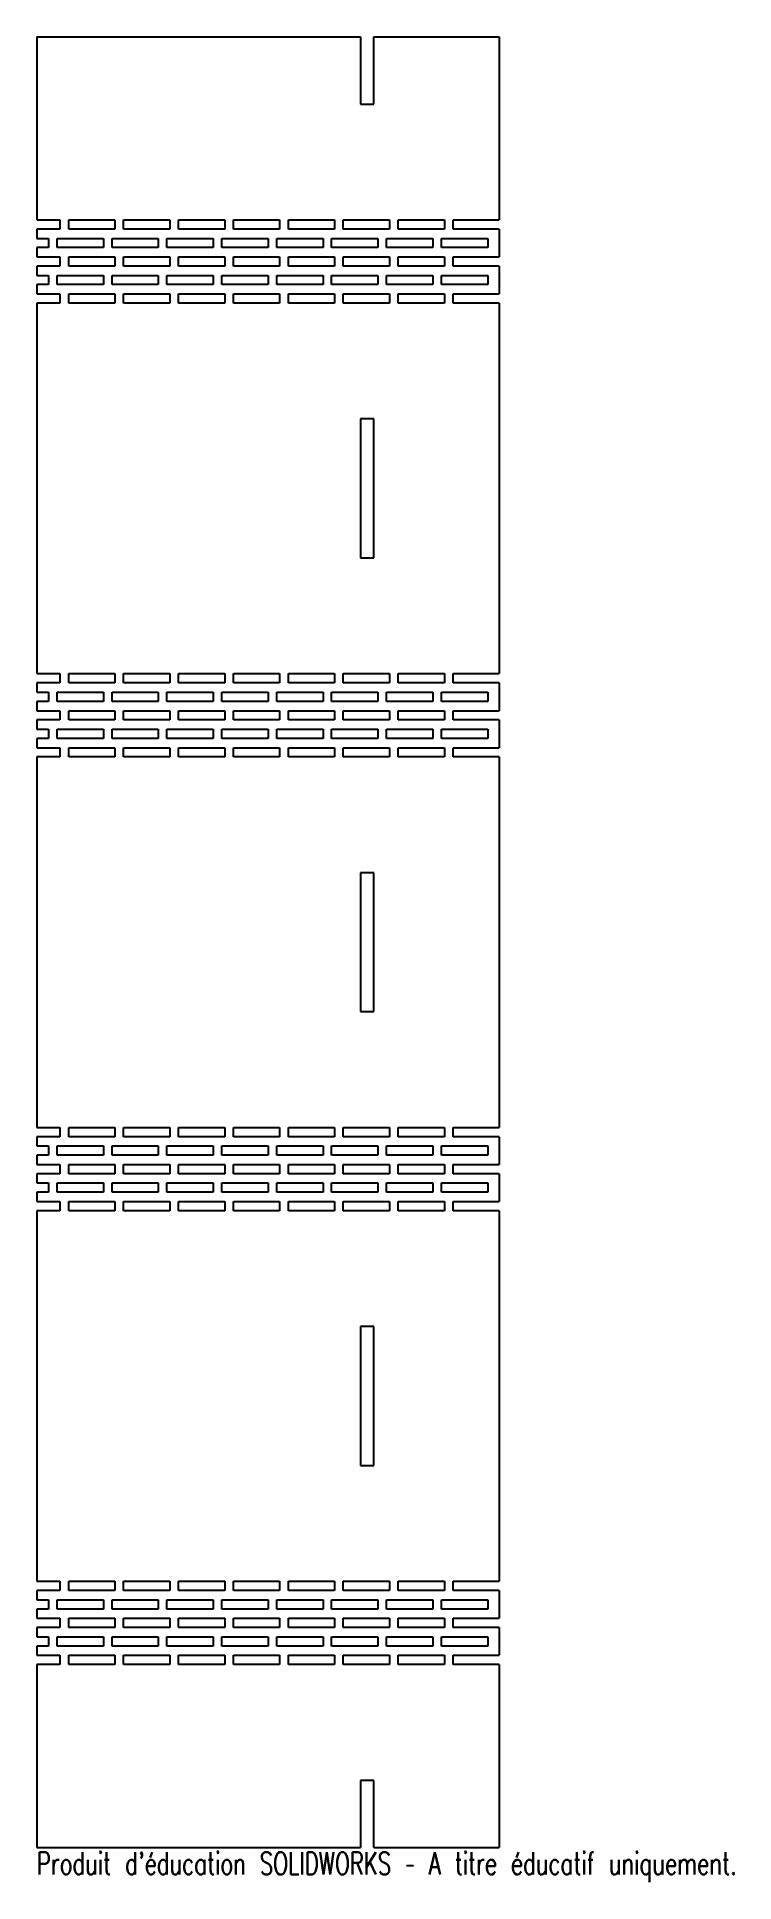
# Model space of a CAD drawing. Header units: millimetres. Extents: x -100 to 51, y -251 to 148.
import ezdxf

# ---------------------------------------------------------------- set-up
doc = ezdxf.new("R2010")
doc.units = ezdxf.units.MM
doc.styles.add('SLDTEXTSTYLE0', font='TXT', dxfattribs={"width": 0.7, "bigfont": 'bigfont'})

msp = doc.modelspace()

# ---------------------------------------------------------------- linework, layer by layer
at = {"color": 7, "linetype": 'Continuous', "lineweight": 25}
for p, q in [((-100, 147.56), (-100, 108.03)), ((-100, 147.56), (-30, 147.56)), ((-30, 147.56), (-30, 133.06)), ((-27.1, 133.06), (-27.1, 147.56)), ((-27.1, 147.56), (0, 147.56)), ((0, 147.56), (0, 108.03)), ((-30, 133.06), (-27.1, 133.06)), ((-100, 108.03), (-95, 108.03)), ((-95, 108.03), (-95, 106.03)), ((-93.12, 108.03), (-83.12, 108.03)), ((-93.12, 106.03), (-93.12, 108.03)), ((-83.12, 108.03), (-83.12, 106.03)), ((-81.25, 108.03), (-71.25, 108.03)), ((-81.25, 106.03), (-81.25, 108.03)), ((-71.25, 108.03), (-71.25, 106.03)), ((-69.38, 108.03), (-59.38, 108.03)), ((-69.38, 106.03), (-69.38, 108.03)), ((-59.38, 108.03), (-59.38, 106.03)), ((-57.5, 108.03), (-47.5, 108.03)), ((-57.5, 106.03), (-57.5, 108.03)), ((-47.5, 108.03), (-47.5, 106.03)), ((-45.62, 108.03), (-35.62, 108.03)), ((-45.62, 106.03), (-45.62, 108.03)), ((-35.62, 108.03), (-35.62, 106.03)), ((-33.75, 108.03), (-23.75, 108.03)), ((-33.75, 106.03), (-33.75, 108.03)), ((-23.75, 108.03), (-23.75, 106.03)), ((-21.88, 108.03), (-11.88, 108.03)), ((-21.88, 106.03), (-21.88, 108.03)), ((-11.88, 108.03), (-11.88, 106.03)), ((-10, 108.03), (0, 108.03)), ((-10, 106.03), (-10, 108.03)), ((-100, 106.03), (-100, 104.03)), ((-95, 106.03), (-100, 106.03)), ((-100, 104.03), (-97.5, 104.03)), ((-97.5, 104.03), (-97.5, 102.03)), ((-95.62, 102.03), (-95.62, 104.03)), ((-95.62, 104.03), (-85.62, 104.03)), ((-83.12, 106.03), (-93.12, 106.03)), ((-85.62, 104.03), (-85.62, 102.03)), ((-83.75, 102.03), (-83.75, 104.03)), ((-83.75, 104.03), (-73.75, 104.03)), ((-71.25, 106.03), (-81.25, 106.03)), ((-73.75, 104.03), (-73.75, 102.03)), ((-71.88, 102.03), (-71.88, 104.03)), ((-71.88, 104.03), (-61.88, 104.03)), ((-59.38, 106.03), (-69.38, 106.03)), ((-61.88, 104.03), (-61.88, 102.03)), ((-60, 102.03), (-60, 104.03)), ((-60, 104.03), (-50, 104.03)), ((-47.5, 106.03), (-57.5, 106.03)), ((-50, 104.03), (-50, 102.03)), ((-48.12, 102.03), (-48.12, 104.03)), ((-48.12, 104.03), (-38.12, 104.03)), ((-35.62, 106.03), (-45.62, 106.03)), ((-38.12, 104.03), (-38.12, 102.03)), ((-36.25, 102.03), (-36.25, 104.03)), ((-36.25, 104.03), (-26.25, 104.03)), ((-23.75, 106.03), (-33.75, 106.03)), ((-26.25, 104.03), (-26.25, 102.03)), ((-24.38, 102.03), (-24.38, 104.03)), ((-24.38, 104.03), (-14.38, 104.03)), ((-11.88, 106.03), (-21.88, 106.03)), ((-14.38, 104.03), (-14.38, 102.03)), ((-12.5, 102.03), (-12.5, 104.03)), ((-12.5, 104.03), (-2.5, 104.03)), ((0, 106.03), (-10, 106.03)), ((-2.5, 104.03), (-2.5, 102.03)), ((0, 106.03), (0, 100.03)), ((-100, 102.03), (-100, 100.03)), ((-97.5, 102.03), (-100, 102.03)), ((-100, 100.03), (-95, 100.03)), ((-85.62, 102.03), (-95.62, 102.03)), ((-95, 100.03), (-95, 98.03)), ((-93.12, 100.03), (-83.12, 100.03)), ((-93.12, 98.03), (-93.12, 100.03)), ((-73.75, 102.03), (-83.75, 102.03)), ((-83.12, 100.03), (-83.12, 98.03)), ((-81.25, 100.03), (-71.25, 100.03)), ((-81.25, 98.03), (-81.25, 100.03)), ((-61.88, 102.03), (-71.88, 102.03)), ((-71.25, 100.03), (-71.25, 98.03)), ((-69.38, 100.03), (-59.38, 100.03)), ((-69.38, 98.03), (-69.38, 100.03)), ((-50, 102.03), (-60, 102.03)), ((-59.38, 100.03), (-59.38, 98.03)), ((-57.5, 100.03), (-47.5, 100.03)), ((-57.5, 98.03), (-57.5, 100.03)), ((-38.12, 102.03), (-48.12, 102.03)), ((-47.5, 100.03), (-47.5, 98.03)), ((-45.62, 100.03), (-35.62, 100.03)), ((-45.62, 98.03), (-45.62, 100.03)), ((-26.25, 102.03), (-36.25, 102.03)), ((-35.62, 100.03), (-35.62, 98.03)), ((-33.75, 100.03), (-23.75, 100.03)), ((-33.75, 98.03), (-33.75, 100.03)), ((-14.38, 102.03), (-24.38, 102.03)), ((-23.75, 100.03), (-23.75, 98.03)), ((-21.88, 100.03), (-11.88, 100.03)), ((-21.88, 98.03), (-21.88, 100.03)), ((-2.5, 102.03), (-12.5, 102.03)), ((-11.88, 100.03), (-11.88, 98.03)), ((-10, 100.03), (0, 100.03)), ((-10, 98.03), (-10, 100.03)), ((-100, 98.03), (-100, 96.03)), ((-95, 98.03), (-100, 98.03)), ((-100, 96.03), (-97.5, 96.03)), ((-97.5, 96.03), (-97.5, 94.03)), ((-95.62, 96.03), (-85.62, 96.03)), ((-95.62, 94.03), (-95.62, 96.03)), ((-83.12, 98.03), (-93.12, 98.03)), ((-85.62, 96.03), (-85.62, 94.03)), ((-83.75, 96.03), (-73.75, 96.03)), ((-83.75, 94.03), (-83.75, 96.03)), ((-71.25, 98.03), (-81.25, 98.03)), ((-73.75, 96.03), (-73.75, 94.03)), ((-71.88, 96.03), (-61.88, 96.03)), ((-71.88, 94.03), (-71.88, 96.03)), ((-59.38, 98.03), (-69.38, 98.03)), ((-61.88, 96.03), (-61.88, 94.03)), ((-60, 96.03), (-50, 96.03)), ((-60, 94.03), (-60, 96.03)), ((-47.5, 98.03), (-57.5, 98.03)), ((-50, 96.03), (-50, 94.03)), ((-48.12, 96.03), (-38.12, 96.03)), ((-48.12, 94.03), (-48.12, 96.03)), ((-35.62, 98.03), (-45.62, 98.03)), ((-38.12, 96.03), (-38.12, 94.03)), ((-36.25, 96.03), (-26.25, 96.03)), ((-36.25, 94.03), (-36.25, 96.03)), ((-23.75, 98.03), (-33.75, 98.03)), ((-26.25, 96.03), (-26.25, 94.03)), ((-24.38, 96.03), (-14.38, 96.03)), ((-24.38, 94.03), (-24.38, 96.03)), ((-11.88, 98.03), (-21.88, 98.03)), ((-14.38, 96.03), (-14.38, 94.03)), ((-12.5, 96.03), (-2.5, 96.03)), ((-12.5, 94.03), (-12.5, 96.03)), ((0, 98.03), (-10, 98.03)), ((-2.5, 96.03), (-2.5, 94.03)), ((0, 98.03), (0, 92.03)), ((-100, 94.03), (-100, 92.03)), ((-97.5, 94.03), (-100, 94.03)), ((-100, 92.03), (-95, 92.03)), ((-85.62, 94.03), (-95.62, 94.03)), ((-95, 92.03), (-95, 90.03)), ((-93.12, 92.03), (-83.12, 92.03)), ((-93.12, 90.03), (-93.12, 92.03)), ((-73.75, 94.03), (-83.75, 94.03)), ((-83.12, 92.03), (-83.12, 90.03)), ((-81.25, 92.03), (-71.25, 92.03)), ((-81.25, 90.03), (-81.25, 92.03)), ((-61.88, 94.03), (-71.88, 94.03)), ((-71.25, 92.03), (-71.25, 90.03)), ((-69.38, 92.03), (-59.38, 92.03)), ((-69.38, 90.03), (-69.38, 92.03)), ((-50, 94.03), (-60, 94.03)), ((-59.38, 92.03), (-59.38, 90.03)), ((-57.5, 92.03), (-47.5, 92.03)), ((-57.5, 90.03), (-57.5, 92.03)), ((-38.12, 94.03), (-48.12, 94.03)), ((-47.5, 92.03), (-47.5, 90.03)), ((-45.62, 92.03), (-35.62, 92.03)), ((-45.62, 90.03), (-45.62, 92.03)), ((-26.25, 94.03), (-36.25, 94.03)), ((-35.62, 92.03), (-35.62, 90.03)), ((-33.75, 92.03), (-23.75, 92.03)), ((-33.75, 90.03), (-33.75, 92.03)), ((-14.38, 94.03), (-24.38, 94.03)), ((-23.75, 92.03), (-23.75, 90.03)), ((-21.88, 92.03), (-11.88, 92.03)), ((-21.88, 90.03), (-21.88, 92.03)), ((-2.5, 94.03), (-12.5, 94.03)), ((-11.88, 92.03), (-11.88, 90.03)), ((-10, 92.03), (0, 92.03)), ((-10, 90.03), (-10, 92.03)), ((-100, 90.03), (-100, 9.97)), ((-95, 90.03), (-100, 90.03)), ((-83.12, 90.03), (-93.12, 90.03)), ((-71.25, 90.03), (-81.25, 90.03)), ((-59.38, 90.03), (-69.38, 90.03)), ((-47.5, 90.03), (-57.5, 90.03)), ((-35.62, 90.03), (-45.62, 90.03)), ((-23.75, 90.03), (-33.75, 90.03)), ((-11.88, 90.03), (-21.88, 90.03)), ((0, 90.03), (-10, 90.03)), ((0, 90.03), (0, 9.97)), ((-27.1, 65), (-30, 65)), ((-30, 65), (-30, 35)), ((-27.1, 35), (-27.1, 65)), ((-30, 35), (-27.1, 35)), ((-100, 9.97), (-95, 9.97)), ((-95, 9.97), (-95, 7.97)), ((-93.12, 9.97), (-83.12, 9.97)), ((-93.12, 7.97), (-93.12, 9.97)), ((-83.12, 9.97), (-83.12, 7.97)), ((-81.25, 9.97), (-71.25, 9.97)), ((-81.25, 7.97), (-81.25, 9.97)), ((-71.25, 9.97), (-71.25, 7.97)), ((-69.38, 9.97), (-59.38, 9.97)), ((-69.38, 7.97), (-69.38, 9.97)), ((-59.38, 9.97), (-59.38, 7.97)), ((-57.5, 9.97), (-47.5, 9.97)), ((-57.5, 7.97), (-57.5, 9.97)), ((-47.5, 9.97), (-47.5, 7.97)), ((-45.62, 9.97), (-35.62, 9.97)), ((-45.62, 7.97), (-45.62, 9.97)), ((-35.62, 9.97), (-35.62, 7.97)), ((-33.75, 9.97), (-23.75, 9.97)), ((-33.75, 7.97), (-33.75, 9.97)), ((-23.75, 9.97), (-23.75, 7.97)), ((-21.88, 9.97), (-11.88, 9.97)), ((-21.88, 7.97), (-21.88, 9.97)), ((-11.88, 9.97), (-11.88, 7.97)), ((-10, 9.97), (0, 9.97)), ((-10, 7.97), (-10, 9.97)), ((-100, 7.97), (-100, 5.97)), ((-95, 7.97), (-100, 7.97)), ((-100, 5.97), (-97.5, 5.97)), ((-97.5, 5.97), (-97.5, 3.97)), ((-95.62, 3.97), (-95.62, 5.97)), ((-95.62, 5.97), (-85.62, 5.97)), ((-83.12, 7.97), (-93.12, 7.97)), ((-85.62, 5.97), (-85.62, 3.97)), ((-83.75, 3.97), (-83.75, 5.97)), ((-83.75, 5.97), (-73.75, 5.97)), ((-71.25, 7.97), (-81.25, 7.97)), ((-73.75, 5.97), (-73.75, 3.97)), ((-71.88, 3.97), (-71.88, 5.97)), ((-71.88, 5.97), (-61.88, 5.97)), ((-59.38, 7.97), (-69.38, 7.97)), ((-61.88, 5.97), (-61.88, 3.97)), ((-60, 3.97), (-60, 5.97)), ((-60, 5.97), (-50, 5.97)), ((-47.5, 7.97), (-57.5, 7.97)), ((-50, 5.97), (-50, 3.97)), ((-48.12, 3.97), (-48.12, 5.97)), ((-48.12, 5.97), (-38.12, 5.97)), ((-35.62, 7.97), (-45.62, 7.97)), ((-38.12, 5.97), (-38.12, 3.97)), ((-36.25, 3.97), (-36.25, 5.97)), ((-36.25, 5.97), (-26.25, 5.97)), ((-23.75, 7.97), (-33.75, 7.97)), ((-26.25, 5.97), (-26.25, 3.97)), ((-24.38, 3.97), (-24.38, 5.97)), ((-24.38, 5.97), (-14.38, 5.97)), ((-11.88, 7.97), (-21.88, 7.97)), ((-14.38, 5.97), (-14.38, 3.97)), ((-12.5, 3.97), (-12.5, 5.97)), ((-12.5, 5.97), (-2.5, 5.97)), ((0, 7.97), (-10, 7.97)), ((-2.5, 5.97), (-2.5, 3.97)), ((0, 7.97), (0, 1.97)), ((-100, 3.97), (-100, 1.97)), ((-97.5, 3.97), (-100, 3.97)), ((-100, 1.97), (-95, 1.97)), ((-85.62, 3.97), (-95.62, 3.97)), ((-95, 1.97), (-95, -0.03)), ((-93.12, 1.97), (-83.12, 1.97)), ((-93.12, -0.03), (-93.12, 1.97)), ((-73.75, 3.97), (-83.75, 3.97)), ((-83.12, 1.97), (-83.12, -0.03)), ((-81.25, 1.97), (-71.25, 1.97)), ((-81.25, -0.03), (-81.25, 1.97)), ((-61.88, 3.97), (-71.88, 3.97)), ((-71.25, 1.97), (-71.25, -0.03)), ((-69.38, 1.97), (-59.38, 1.97)), ((-69.38, -0.03), (-69.38, 1.97)), ((-50, 3.97), (-60, 3.97)), ((-59.38, 1.97), (-59.38, -0.03)), ((-57.5, 1.97), (-47.5, 1.97)), ((-57.5, -0.03), (-57.5, 1.97)), ((-38.12, 3.97), (-48.12, 3.97)), ((-47.5, 1.97), (-47.5, -0.03)), ((-45.62, 1.97), (-35.62, 1.97)), ((-45.62, -0.03), (-45.62, 1.97)), ((-26.25, 3.97), (-36.25, 3.97)), ((-35.62, 1.97), (-35.62, -0.03)), ((-33.75, 1.97), (-23.75, 1.97)), ((-33.75, -0.03), (-33.75, 1.97)), ((-14.38, 3.97), (-24.38, 3.97)), ((-23.75, 1.97), (-23.75, -0.03)), ((-21.88, 1.97), (-11.88, 1.97)), ((-21.88, -0.03), (-21.88, 1.97)), ((-2.5, 3.97), (-12.5, 3.97)), ((-11.88, 1.97), (-11.88, -0.03)), ((-10, 1.97), (0, 1.97)), ((-10, -0.03), (-10, 1.97)), ((-100, -0.03), (-100, -2.03)), ((-95, -0.03), (-100, -0.03)), ((-100, -2.03), (-97.5, -2.03)), ((-97.5, -2.03), (-97.5, -4.03)), ((-95.62, -2.03), (-85.62, -2.03)), ((-95.62, -4.03), (-95.62, -2.03)), ((-83.12, -0.03), (-93.12, -0.03)), ((-85.62, -2.03), (-85.62, -4.03)), ((-83.75, -2.03), (-73.75, -2.03)), ((-83.75, -4.03), (-83.75, -2.03)), ((-71.25, -0.03), (-81.25, -0.03)), ((-73.75, -2.03), (-73.75, -4.03)), ((-71.88, -2.03), (-61.88, -2.03)), ((-71.88, -4.03), (-71.88, -2.03)), ((-59.38, -0.03), (-69.38, -0.03)), ((-61.88, -2.03), (-61.88, -4.03)), ((-60, -2.03), (-50, -2.03)), ((-60, -4.03), (-60, -2.03)), ((-47.5, -0.03), (-57.5, -0.03)), ((-50, -2.03), (-50, -4.03)), ((-48.12, -2.03), (-38.12, -2.03)), ((-48.12, -4.03), (-48.12, -2.03)), ((-35.62, -0.03), (-45.62, -0.03)), ((-38.12, -2.03), (-38.12, -4.03)), ((-36.25, -2.03), (-26.25, -2.03)), ((-36.25, -4.03), (-36.25, -2.03)), ((-23.75, -0.03), (-33.75, -0.03)), ((-26.25, -2.03), (-26.25, -4.03)), ((-24.38, -2.03), (-14.38, -2.03)), ((-24.38, -4.03), (-24.38, -2.03)), ((-11.88, -0.03), (-21.88, -0.03)), ((-14.38, -2.03), (-14.38, -4.03)), ((-12.5, -2.03), (-2.5, -2.03)), ((-12.5, -4.03), (-12.5, -2.03)), ((0, -0.03), (-10, -0.03)), ((-2.5, -2.03), (-2.5, -4.03)), ((0, -0.03), (0, -6.03)), ((-100, -4.03), (-100, -6.03)), ((-97.5, -4.03), (-100, -4.03)), ((-100, -6.03), (-95, -6.03)), ((-85.62, -4.03), (-95.62, -4.03)), ((-95, -6.03), (-95, -8.03)), ((-93.12, -6.03), (-83.12, -6.03)), ((-93.12, -8.03), (-93.12, -6.03)), ((-73.75, -4.03), (-83.75, -4.03)), ((-83.12, -6.03), (-83.12, -8.03)), ((-81.25, -6.03), (-71.25, -6.03)), ((-81.25, -8.03), (-81.25, -6.03)), ((-61.88, -4.03), (-71.88, -4.03)), ((-71.25, -6.03), (-71.25, -8.03)), ((-69.38, -6.03), (-59.38, -6.03)), ((-69.38, -8.03), (-69.38, -6.03)), ((-50, -4.03), (-60, -4.03)), ((-59.38, -6.03), (-59.38, -8.03)), ((-57.5, -6.03), (-47.5, -6.03)), ((-57.5, -8.03), (-57.5, -6.03)), ((-38.12, -4.03), (-48.12, -4.03)), ((-47.5, -6.03), (-47.5, -8.03)), ((-45.62, -6.03), (-35.62, -6.03)), ((-45.62, -8.03), (-45.62, -6.03)), ((-26.25, -4.03), (-36.25, -4.03)), ((-35.62, -6.03), (-35.62, -8.03)), ((-33.75, -6.03), (-23.75, -6.03)), ((-33.75, -8.03), (-33.75, -6.03)), ((-14.38, -4.03), (-24.38, -4.03)), ((-23.75, -6.03), (-23.75, -8.03)), ((-21.88, -6.03), (-11.88, -6.03)), ((-21.88, -8.03), (-21.88, -6.03)), ((-2.5, -4.03), (-12.5, -4.03)), ((-11.88, -6.03), (-11.88, -8.03)), ((-10, -6.03), (0, -6.03)), ((-10, -8.03), (-10, -6.03)), ((-100, -8.03), (-100, -88.09)), ((-95, -8.03), (-100, -8.03)), ((-83.12, -8.03), (-93.12, -8.03)), ((-71.25, -8.03), (-81.25, -8.03)), ((-59.38, -8.03), (-69.38, -8.03)), ((-47.5, -8.03), (-57.5, -8.03)), ((-35.62, -8.03), (-45.62, -8.03)), ((-23.75, -8.03), (-33.75, -8.03)), ((-11.88, -8.03), (-21.88, -8.03)), ((0, -8.03), (-10, -8.03)), ((0, -8.03), (0, -88.09)), ((-27.1, -33.06), (-30, -33.06)), ((-30, -33.06), (-30, -63.06)), ((-27.1, -63.06), (-27.1, -33.06)), ((-30, -63.06), (-27.1, -63.06)), ((-100, -88.09), (-95, -88.09)), ((-100, -90.09), (-100, -92.09)), ((-95, -90.09), (-100, -90.09)), ((-95, -88.09), (-95, -90.09)), ((-93.12, -88.09), (-83.12, -88.09)), ((-93.12, -90.09), (-93.12, -88.09)), ((-83.12, -90.09), (-93.12, -90.09)), ((-83.12, -88.09), (-83.12, -90.09)), ((-81.25, -88.09), (-71.25, -88.09)), ((-81.25, -90.09), (-81.25, -88.09)), ((-71.25, -90.09), (-81.25, -90.09)), ((-71.25, -88.09), (-71.25, -90.09)), ((-69.38, -88.09), (-59.38, -88.09)), ((-69.38, -90.09), (-69.38, -88.09)), ((-59.38, -90.09), (-69.38, -90.09)), ((-59.38, -88.09), (-59.38, -90.09)), ((-57.5, -88.09), (-47.5, -88.09)), ((-57.5, -90.09), (-57.5, -88.09)), ((-47.5, -90.09), (-57.5, -90.09)), ((-47.5, -88.09), (-47.5, -90.09)), ((-45.62, -88.09), (-35.62, -88.09)), ((-45.62, -90.09), (-45.62, -88.09)), ((-35.62, -90.09), (-45.62, -90.09)), ((-35.62, -88.09), (-35.62, -90.09)), ((-33.75, -88.09), (-23.75, -88.09)), ((-33.75, -90.09), (-33.75, -88.09)), ((-23.75, -90.09), (-33.75, -90.09)), ((-23.75, -88.09), (-23.75, -90.09)), ((-21.88, -88.09), (-11.88, -88.09)), ((-21.88, -90.09), (-21.88, -88.09)), ((-11.88, -90.09), (-21.88, -90.09)), ((-11.88, -88.09), (-11.88, -90.09)), ((-10, -88.09), (0, -88.09)), ((-10, -90.09), (-10, -88.09)), ((0, -90.09), (-10, -90.09)), ((0, -90.09), (0, -96.09)), ((-100, -92.09), (-97.5, -92.09)), ((-100, -94.09), (-100, -96.09)), ((-97.5, -94.09), (-100, -94.09)), ((-97.5, -92.09), (-97.5, -94.09)), ((-95.62, -94.09), (-95.62, -92.09)), ((-95.62, -92.09), (-85.62, -92.09)), ((-85.62, -94.09), (-95.62, -94.09)), ((-85.62, -92.09), (-85.62, -94.09)), ((-83.75, -94.09), (-83.75, -92.09)), ((-83.75, -92.09), (-73.75, -92.09)), ((-73.75, -94.09), (-83.75, -94.09)), ((-73.75, -92.09), (-73.75, -94.09)), ((-71.88, -94.09), (-71.88, -92.09)), ((-71.88, -92.09), (-61.88, -92.09)), ((-61.88, -94.09), (-71.88, -94.09)), ((-61.88, -92.09), (-61.88, -94.09)), ((-60, -94.09), (-60, -92.09)), ((-60, -92.09), (-50, -92.09)), ((-50, -94.09), (-60, -94.09)), ((-50, -92.09), (-50, -94.09)), ((-48.12, -94.09), (-48.12, -92.09)), ((-48.12, -92.09), (-38.12, -92.09)), ((-38.12, -94.09), (-48.12, -94.09)), ((-38.12, -92.09), (-38.12, -94.09)), ((-36.25, -94.09), (-36.25, -92.09)), ((-36.25, -92.09), (-26.25, -92.09)), ((-26.25, -94.09), (-36.25, -94.09)), ((-26.25, -92.09), (-26.25, -94.09)), ((-24.38, -94.09), (-24.38, -92.09)), ((-24.38, -92.09), (-14.38, -92.09)), ((-14.38, -94.09), (-24.38, -94.09)), ((-14.38, -92.09), (-14.38, -94.09)), ((-12.5, -94.09), (-12.5, -92.09)), ((-12.5, -92.09), (-2.5, -92.09)), ((-2.5, -94.09), (-12.5, -94.09)), ((-2.5, -92.09), (-2.5, -94.09)), ((-100, -96.09), (-95, -96.09)), ((-100, -98.09), (-100, -100.09)), ((-95, -98.09), (-100, -98.09)), ((-95, -96.09), (-95, -98.09)), ((-93.12, -96.09), (-83.12, -96.09)), ((-93.12, -98.09), (-93.12, -96.09)), ((-83.12, -98.09), (-93.12, -98.09)), ((-83.12, -96.09), (-83.12, -98.09)), ((-81.25, -96.09), (-71.25, -96.09)), ((-81.25, -98.09), (-81.25, -96.09)), ((-71.25, -98.09), (-81.25, -98.09)), ((-71.25, -96.09), (-71.25, -98.09)), ((-69.38, -96.09), (-59.38, -96.09)), ((-69.38, -98.09), (-69.38, -96.09)), ((-59.38, -98.09), (-69.38, -98.09)), ((-59.38, -96.09), (-59.38, -98.09)), ((-57.5, -96.09), (-47.5, -96.09)), ((-57.5, -98.09), (-57.5, -96.09)), ((-47.5, -98.09), (-57.5, -98.09)), ((-47.5, -96.09), (-47.5, -98.09)), ((-45.62, -96.09), (-35.62, -96.09)), ((-45.62, -98.09), (-45.62, -96.09)), ((-35.62, -98.09), (-45.62, -98.09)), ((-35.62, -96.09), (-35.62, -98.09)), ((-33.75, -96.09), (-23.75, -96.09)), ((-33.75, -98.09), (-33.75, -96.09)), ((-23.75, -98.09), (-33.75, -98.09)), ((-23.75, -96.09), (-23.75, -98.09)), ((-21.88, -96.09), (-11.88, -96.09)), ((-21.88, -98.09), (-21.88, -96.09)), ((-11.88, -98.09), (-21.88, -98.09)), ((-11.88, -96.09), (-11.88, -98.09)), ((-10, -96.09), (0, -96.09)), ((-10, -98.09), (-10, -96.09)), ((0, -98.09), (-10, -98.09)), ((0, -98.09), (0, -104.09)), ((-100, -100.09), (-97.5, -100.09)), ((-100, -102.09), (-100, -104.09)), ((-97.5, -102.09), (-100, -102.09)), ((-97.5, -100.09), (-97.5, -102.09)), ((-95.62, -100.09), (-85.62, -100.09)), ((-95.62, -102.09), (-95.62, -100.09)), ((-85.62, -102.09), (-95.62, -102.09)), ((-85.62, -100.09), (-85.62, -102.09)), ((-83.75, -100.09), (-73.75, -100.09)), ((-83.75, -102.09), (-83.75, -100.09)), ((-73.75, -102.09), (-83.75, -102.09)), ((-73.75, -100.09), (-73.75, -102.09)), ((-71.88, -100.09), (-61.88, -100.09)), ((-71.88, -102.09), (-71.88, -100.09)), ((-61.88, -102.09), (-71.88, -102.09)), ((-61.88, -100.09), (-61.88, -102.09)), ((-60, -100.09), (-50, -100.09)), ((-60, -102.09), (-60, -100.09)), ((-50, -102.09), (-60, -102.09)), ((-50, -100.09), (-50, -102.09)), ((-48.12, -100.09), (-38.12, -100.09)), ((-48.12, -102.09), (-48.12, -100.09)), ((-38.12, -102.09), (-48.12, -102.09)), ((-38.12, -100.09), (-38.12, -102.09)), ((-36.25, -100.09), (-26.25, -100.09)), ((-36.25, -102.09), (-36.25, -100.09)), ((-26.25, -102.09), (-36.25, -102.09)), ((-26.25, -100.09), (-26.25, -102.09)), ((-24.38, -100.09), (-14.38, -100.09)), ((-24.38, -102.09), (-24.38, -100.09)), ((-14.38, -102.09), (-24.38, -102.09)), ((-14.38, -100.09), (-14.38, -102.09)), ((-12.5, -100.09), (-2.5, -100.09)), ((-12.5, -102.09), (-12.5, -100.09)), ((-2.5, -102.09), (-12.5, -102.09)), ((-2.5, -100.09), (-2.5, -102.09)), ((-100, -104.09), (-95, -104.09)), ((-100, -106.09), (-100, -186.15)), ((-95, -106.09), (-100, -106.09)), ((-95, -104.09), (-95, -106.09)), ((-93.12, -104.09), (-83.12, -104.09)), ((-93.12, -106.09), (-93.12, -104.09)), ((-83.12, -106.09), (-93.12, -106.09)), ((-83.12, -104.09), (-83.12, -106.09)), ((-81.25, -104.09), (-71.25, -104.09)), ((-81.25, -106.09), (-81.25, -104.09)), ((-71.25, -106.09), (-81.25, -106.09)), ((-71.25, -104.09), (-71.25, -106.09)), ((-69.38, -104.09), (-59.38, -104.09)), ((-69.38, -106.09), (-69.38, -104.09)), ((-59.38, -106.09), (-69.38, -106.09)), ((-59.38, -104.09), (-59.38, -106.09)), ((-57.5, -104.09), (-47.5, -104.09)), ((-57.5, -106.09), (-57.5, -104.09)), ((-47.5, -106.09), (-57.5, -106.09)), ((-47.5, -104.09), (-47.5, -106.09)), ((-45.62, -104.09), (-35.62, -104.09)), ((-45.62, -106.09), (-45.62, -104.09)), ((-35.62, -106.09), (-45.62, -106.09)), ((-35.62, -104.09), (-35.62, -106.09)), ((-33.75, -104.09), (-23.75, -104.09)), ((-33.75, -106.09), (-33.75, -104.09)), ((-23.75, -106.09), (-33.75, -106.09)), ((-23.75, -104.09), (-23.75, -106.09)), ((-21.88, -104.09), (-11.88, -104.09)), ((-21.88, -106.09), (-21.88, -104.09)), ((-11.88, -106.09), (-21.88, -106.09)), ((-11.88, -104.09), (-11.88, -106.09)), ((-10, -104.09), (0, -104.09)), ((-10, -106.09), (-10, -104.09)), ((0, -106.09), (-10, -106.09)), ((0, -106.09), (0, -186.15)), ((-27.1, -131.12), (-30, -131.12)), ((-30, -131.12), (-30, -161.12)), ((-27.1, -161.12), (-27.1, -131.12)), ((-30, -161.12), (-27.1, -161.12)), ((-100, -186.15), (-95, -186.15)), ((-95, -186.15), (-95, -188.15)), ((-93.12, -186.15), (-83.12, -186.15)), ((-93.12, -188.15), (-93.12, -186.15)), ((-83.12, -186.15), (-83.12, -188.15)), ((-81.25, -186.15), (-71.25, -186.15)), ((-81.25, -188.15), (-81.25, -186.15)), ((-71.25, -186.15), (-71.25, -188.15)), ((-69.38, -186.15), (-59.38, -186.15)), ((-69.38, -188.15), (-69.38, -186.15)), ((-59.38, -186.15), (-59.38, -188.15)), ((-57.5, -186.15), (-47.5, -186.15)), ((-57.5, -188.15), (-57.5, -186.15)), ((-47.5, -186.15), (-47.5, -188.15)), ((-45.62, -186.15), (-35.62, -186.15)), ((-45.62, -188.15), (-45.62, -186.15)), ((-35.62, -186.15), (-35.62, -188.15)), ((-33.75, -186.15), (-23.75, -186.15)), ((-33.75, -188.15), (-33.75, -186.15)), ((-23.75, -186.15), (-23.75, -188.15)), ((-21.88, -186.15), (-11.88, -186.15)), ((-21.88, -188.15), (-21.88, -186.15)), ((-11.88, -186.15), (-11.88, -188.15)), ((-10, -186.15), (0, -186.15)), ((-10, -188.15), (-10, -186.15)), ((-100, -188.15), (-100, -190.15)), ((-95, -188.15), (-100, -188.15)), ((-100, -190.15), (-97.5, -190.15)), ((-97.5, -190.15), (-97.5, -192.15)), ((-95.62, -192.15), (-95.62, -190.15)), ((-95.62, -190.15), (-85.62, -190.15)), ((-83.12, -188.15), (-93.12, -188.15)), ((-85.62, -190.15), (-85.62, -192.15)), ((-83.75, -192.15), (-83.75, -190.15)), ((-83.75, -190.15), (-73.75, -190.15)), ((-71.25, -188.15), (-81.25, -188.15)), ((-73.75, -190.15), (-73.75, -192.15)), ((-71.88, -192.15), (-71.88, -190.15)), ((-71.88, -190.15), (-61.88, -190.15)), ((-59.38, -188.15), (-69.38, -188.15)), ((-61.88, -190.15), (-61.88, -192.15)), ((-60, -192.15), (-60, -190.15)), ((-60, -190.15), (-50, -190.15)), ((-47.5, -188.15), (-57.5, -188.15)), ((-50, -190.15), (-50, -192.15)), ((-48.12, -192.15), (-48.12, -190.15)), ((-48.12, -190.15), (-38.12, -190.15)), ((-35.62, -188.15), (-45.62, -188.15)), ((-38.12, -190.15), (-38.12, -192.15)), ((-36.25, -192.15), (-36.25, -190.15)), ((-36.25, -190.15), (-26.25, -190.15)), ((-23.75, -188.15), (-33.75, -188.15)), ((-26.25, -190.15), (-26.25, -192.15)), ((-24.38, -192.15), (-24.38, -190.15)), ((-24.38, -190.15), (-14.38, -190.15)), ((-11.88, -188.15), (-21.88, -188.15)), ((-14.38, -190.15), (-14.38, -192.15)), ((-12.5, -192.15), (-12.5, -190.15)), ((-12.5, -190.15), (-2.5, -190.15)), ((0, -188.15), (-10, -188.15)), ((-2.5, -190.15), (-2.5, -192.15)), ((0, -188.15), (0, -194.15)), ((-100, -192.15), (-100, -194.15)), ((-97.5, -192.15), (-100, -192.15)), ((-100, -194.15), (-95, -194.15)), ((-85.62, -192.15), (-95.62, -192.15)), ((-95, -194.15), (-95, -196.15)), ((-93.12, -194.15), (-83.12, -194.15)), ((-93.12, -196.15), (-93.12, -194.15)), ((-73.75, -192.15), (-83.75, -192.15)), ((-83.12, -194.15), (-83.12, -196.15)), ((-81.25, -194.15), (-71.25, -194.15)), ((-81.25, -196.15), (-81.25, -194.15)), ((-61.88, -192.15), (-71.88, -192.15)), ((-71.25, -194.15), (-71.25, -196.15)), ((-69.38, -194.15), (-59.38, -194.15)), ((-69.38, -196.15), (-69.38, -194.15)), ((-50, -192.15), (-60, -192.15)), ((-59.38, -194.15), (-59.38, -196.15)), ((-57.5, -194.15), (-47.5, -194.15)), ((-57.5, -196.15), (-57.5, -194.15)), ((-38.12, -192.15), (-48.12, -192.15)), ((-47.5, -194.15), (-47.5, -196.15)), ((-45.62, -194.15), (-35.62, -194.15)), ((-45.62, -196.15), (-45.62, -194.15)), ((-26.25, -192.15), (-36.25, -192.15)), ((-35.62, -194.15), (-35.62, -196.15)), ((-33.75, -194.15), (-23.75, -194.15)), ((-33.75, -196.15), (-33.75, -194.15)), ((-14.38, -192.15), (-24.38, -192.15)), ((-23.75, -194.15), (-23.75, -196.15)), ((-21.88, -194.15), (-11.88, -194.15)), ((-21.88, -196.15), (-21.88, -194.15)), ((-2.5, -192.15), (-12.5, -192.15)), ((-11.88, -194.15), (-11.88, -196.15)), ((-10, -194.15), (0, -194.15)), ((-10, -196.15), (-10, -194.15)), ((-100, -196.15), (-100, -198.15)), ((-95, -196.15), (-100, -196.15)), ((-100, -198.15), (-97.5, -198.15)), ((-97.5, -198.15), (-97.5, -200.15)), ((-95.62, -198.15), (-85.62, -198.15)), ((-95.62, -200.15), (-95.62, -198.15)), ((-83.12, -196.15), (-93.12, -196.15)), ((-85.62, -198.15), (-85.62, -200.15)), ((-83.75, -198.15), (-73.75, -198.15)), ((-83.75, -200.15), (-83.75, -198.15)), ((-71.25, -196.15), (-81.25, -196.15)), ((-73.75, -198.15), (-73.75, -200.15)), ((-71.88, -198.15), (-61.88, -198.15)), ((-71.88, -200.15), (-71.88, -198.15)), ((-59.38, -196.15), (-69.38, -196.15)), ((-61.88, -198.15), (-61.88, -200.15)), ((-60, -198.15), (-50, -198.15)), ((-60, -200.15), (-60, -198.15)), ((-47.5, -196.15), (-57.5, -196.15)), ((-50, -198.15), (-50, -200.15)), ((-48.12, -198.15), (-38.12, -198.15)), ((-48.12, -200.15), (-48.12, -198.15)), ((-35.62, -196.15), (-45.62, -196.15)), ((-38.12, -198.15), (-38.12, -200.15)), ((-36.25, -198.15), (-26.25, -198.15)), ((-36.25, -200.15), (-36.25, -198.15)), ((-23.75, -196.15), (-33.75, -196.15)), ((-26.25, -198.15), (-26.25, -200.15)), ((-24.38, -198.15), (-14.38, -198.15)), ((-24.38, -200.15), (-24.38, -198.15)), ((-11.88, -196.15), (-21.88, -196.15)), ((-14.38, -198.15), (-14.38, -200.15)), ((-12.5, -198.15), (-2.5, -198.15)), ((-12.5, -200.15), (-12.5, -198.15)), ((0, -196.15), (-10, -196.15)), ((-2.5, -198.15), (-2.5, -200.15)), ((0, -196.15), (0, -202.15)), ((-100, -200.15), (-100, -202.15)), ((-97.5, -200.15), (-100, -200.15)), ((-100, -202.15), (-95, -202.15)), ((-85.62, -200.15), (-95.62, -200.15)), ((-95, -202.15), (-95, -204.15)), ((-93.12, -202.15), (-83.12, -202.15)), ((-93.12, -204.15), (-93.12, -202.15)), ((-73.75, -200.15), (-83.75, -200.15)), ((-83.12, -202.15), (-83.12, -204.15)), ((-81.25, -202.15), (-71.25, -202.15)), ((-81.25, -204.15), (-81.25, -202.15)), ((-61.88, -200.15), (-71.88, -200.15)), ((-71.25, -202.15), (-71.25, -204.15)), ((-69.38, -202.15), (-59.38, -202.15)), ((-69.38, -204.15), (-69.38, -202.15)), ((-50, -200.15), (-60, -200.15)), ((-59.38, -202.15), (-59.38, -204.15)), ((-57.5, -202.15), (-47.5, -202.15)), ((-57.5, -204.15), (-57.5, -202.15)), ((-38.12, -200.15), (-48.12, -200.15)), ((-47.5, -202.15), (-47.5, -204.15)), ((-45.62, -202.15), (-35.62, -202.15)), ((-45.62, -204.15), (-45.62, -202.15)), ((-26.25, -200.15), (-36.25, -200.15)), ((-35.62, -202.15), (-35.62, -204.15)), ((-33.75, -202.15), (-23.75, -202.15)), ((-33.75, -204.15), (-33.75, -202.15)), ((-14.38, -200.15), (-24.38, -200.15)), ((-23.75, -202.15), (-23.75, -204.15)), ((-21.88, -202.15), (-11.88, -202.15)), ((-21.88, -204.15), (-21.88, -202.15)), ((-2.5, -200.15), (-12.5, -200.15)), ((-11.88, -202.15), (-11.88, -204.15)), ((-10, -202.15), (0, -202.15)), ((-10, -204.15), (-10, -202.15)), ((-100, -204.15), (-100, -243.69)), ((-95, -204.15), (-100, -204.15)), ((-83.12, -204.15), (-93.12, -204.15)), ((-71.25, -204.15), (-81.25, -204.15)), ((-59.38, -204.15), (-69.38, -204.15)), ((-47.5, -204.15), (-57.5, -204.15)), ((-35.62, -204.15), (-45.62, -204.15)), ((-23.75, -204.15), (-33.75, -204.15)), ((-11.88, -204.15), (-21.88, -204.15)), ((0, -204.15), (-10, -204.15)), ((0, -204.15), (0, -243.69)), ((-27.1, -229.18), (-30, -229.18)), ((-30, -229.18), (-30, -243.69)), ((-27.1, -243.69), (-27.1, -229.18)), ((-100, -243.69), (-30, -243.69)), ((-27.1, -243.69), (0, -243.69))]:
    msp.add_line(p, q, dxfattribs=at)

# ---------------------------------------------------------------- texts
at = {"color": 7, "linetype": 'Continuous', "insert": (-100, -244.71), "char_height": 4.8336, "attachment_point": 1, "style": 'SLDTEXTSTYLE0'}
msp.add_mtext("Produit d'éducation SOLIDWORKS – A titre éducatif uniquement.", dxfattribs=at)

doc.saveas('drawing.dxf')
